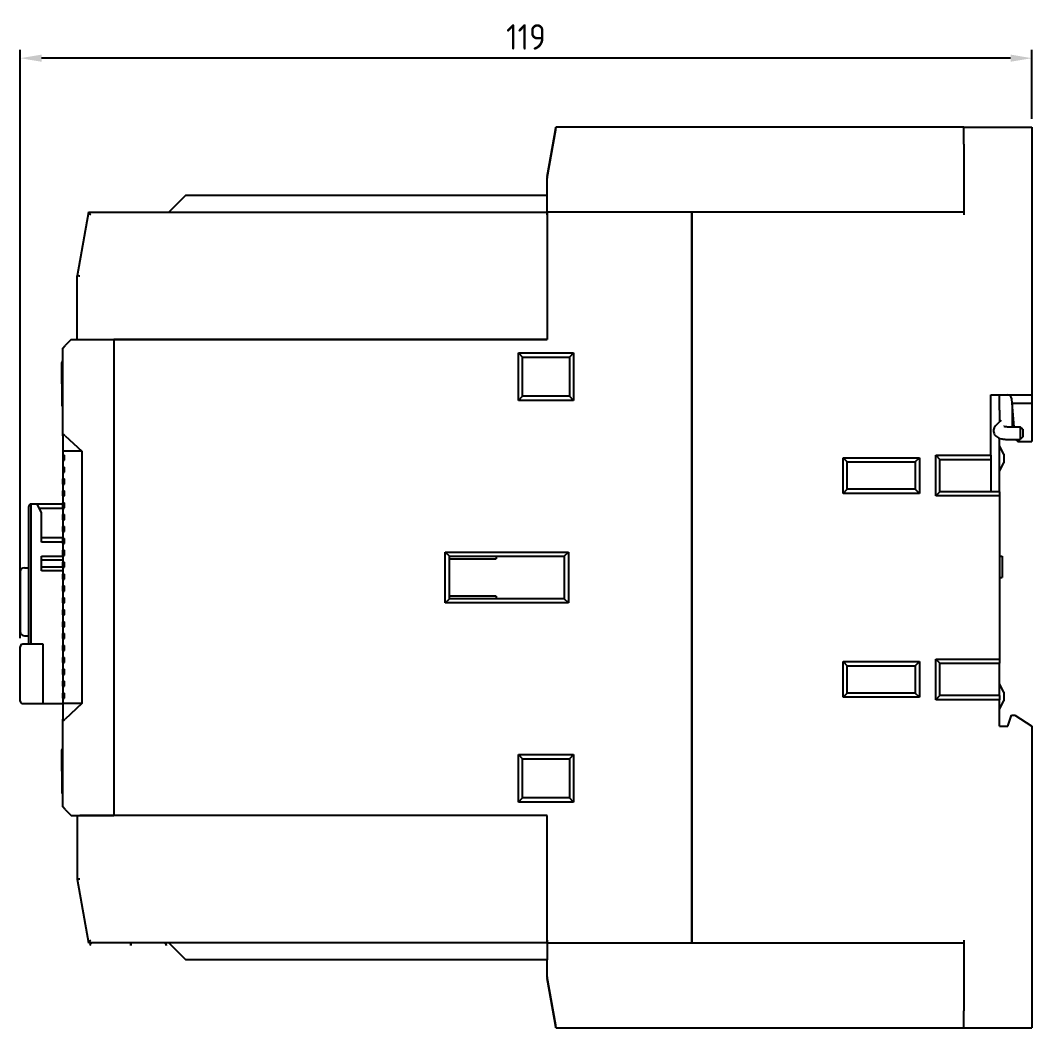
# Model space of a CAD drawing. Header units: millimetres. Extents: x 24815 to 37444, y -10619 to 6020.
# Drawn here: x 26263.7 to 26382.7, y 5738.1 to 5856.7 of the extents above; entities that cross this region are included whole.
import ezdxf

# ---------------------------------------------------------------- set-up
doc = ezdxf.new("R2010")
doc.units = ezdxf.units.MM
doc.layers.add('D', color=3, linetype='Continuous')
doc.styles.get("Standard").update_dxf_attribs({"font": 'ISOCP.SHX', "bigfont": 'WHGTXT.SHX'})
doc.dimstyles.new('ISO-25$0', dxfattribs={"dimtxt": 2.5, "dimasz": 2.5, "dimexe": 1, "dimexo": 1, "dimgap": 1, "dimtad": 1, "dimdec": 4, "dimdsep": 46, "dimtxsty": 'Standard', "dimcen": 2.5, "dimadec": 0, "dimazin": 2, "dimtfac": 1, "dimtdec": 4, "dimtmove": 0, "dimatfit": 3, "dimfxl": 1, "dimarcsym": 0})

# ---------------------------------------------------------------- blocks, each defined once
blk = doc.blocks.new('*D639')
at = {"layer": 'D', "color": 0, "lineweight": -2, "transparency": 16777216}
for p, q in [((26263.67, 5783.95), (26263.67, 5853.23)), ((26382.67, 5845.1), (26382.67, 5853.23)), ((26380.17, 5852.23), (26266.17, 5852.23))]:
    blk.add_line(p, q, dxfattribs=at)
at = {"layer": 'D', "color": 0, "transparency": 16777216}
for points in [[(26266.17, 5852.65), (26266.17, 5851.81), (26263.67, 5852.23)], [(26380.17, 5852.65), (26380.17, 5851.81), (26382.67, 5852.23)]]:
    blk.add_solid(points, dxfattribs=at)
at = {"layer": 'Defpoints', "color": 0, "transparency": 16777216}
for p in [(26263.67, 5852.23), (26382.67, 5844.1), (26263.67, 5782.95)]:
    blk.add_point(p, dxfattribs=at)
at = {"layer": 'D', "color": 0, "transparency": 16777216, "insert": (26323.17, 5854.73), "char_height": 3, "attachment_point": 5}
blk.add_mtext('119', dxfattribs=at)

msp = doc.modelspace()

# ---------------------------------------------------------------- linework, layer by layer
at = {"color": 7, "linetype": 'Continuous'}
for p, q in [((26326.63592, 5843.81047), (26326.68776, 5844.10444)), ((26326.67013, 5843.80444), (26326.72303, 5844.10444)), ((26326.72303, 5844.10444), (26326.68776, 5844.10444)), ((26374.66506, 5844.10444), (26326.72303, 5844.10444)), ((26374.66506, 5844.10444), (26382.66506, 5844.10444)), ((26374.66506, 5844.10444), (26382.66506, 5844.10444)), ((26374.66506, 5842.10444), (26374.66506, 5844.10444)), ((26382.66506, 5844.10444), (26382.66506, 5842.10444)), ((26325.66506, 5838.30444), (26326.63592, 5843.81047)), ((26325.66506, 5838.10444), (26326.67013, 5843.80444)), ((26374.66506, 5842.10444), (26374.66506, 5833.80444)), ((26382.66506, 5842.10444), (26382.66506, 5812.60444)), ((26325.66506, 5838.30444), (26325.66506, 5838.10444)), ((26325.66506, 5836.10444), (26325.66506, 5838.10444)), ((26283.16506, 5836.10444), (26281.16506, 5834.10444)), ((26283.16506, 5836.10444), (26325.66506, 5836.10444)), ((26325.66506, 5834.10444), (26325.66506, 5836.10444)), ((26271.68752, 5834.10444), (26270.36506, 5826.60444)), ((26271.68752, 5834.10444), (26325.66506, 5834.10444)), ((26271.68752, 5834.10444), (26325.66506, 5834.10444)), ((26325.66506, 5834.10444), (26325.66506, 5834.08635)), ((26342.66506, 5834.10444), (26325.66506, 5834.10444)), ((26325.66506, 5834.08635), (26325.66506, 5834.10444)), ((26325.66506, 5834.08635), (26325.66506, 5834.04684)), ((26325.66506, 5834.04684), (26325.66506, 5834.08635)), ((26325.66506, 5834.04684), (26325.66506, 5834.01401)), ((26325.66506, 5834.01401), (26325.66506, 5834.04684)), ((26325.66506, 5834.01401), (26325.66506, 5833.98108)), ((26325.66506, 5833.98108), (26325.66506, 5834.01401)), ((26325.66506, 5833.98108), (26325.66506, 5833.90363)), ((26325.66506, 5833.90363), (26325.66506, 5833.98108)), ((26325.66506, 5833.90363), (26325.66506, 5833.80444)), ((26325.66506, 5833.80444), (26325.66506, 5833.90363)), ((26325.66506, 5833.80444), (26325.66506, 5819.10444)), ((26325.66506, 5833.80444), (26325.66506, 5819.10444)), ((26374.66506, 5834.10444), (26342.66506, 5834.10444)), ((26342.66506, 5834.08995), (26342.66506, 5834.10444)), ((26342.66506, 5834.10444), (26342.66506, 5833.80444)), ((26342.66506, 5834.04664), (26342.66506, 5834.08995)), ((26342.66506, 5833.98076), (26342.66506, 5834.04664)), ((26342.66506, 5833.89649), (26342.66506, 5833.98076)), ((26342.66506, 5833.80444), (26342.66506, 5833.89649)), ((26342.66506, 5833.80444), (26342.66506, 5748.40444)), ((26342.66506, 5748.40444), (26342.66506, 5833.80444)), ((26270.36506, 5819.10444), (26270.36506, 5826.60444)), ((26270.36506, 5819.10444), (26270.36506, 5826.60444)), ((26269.66506, 5819.10444), (26268.96506, 5818.40444)), ((26269.66506, 5819.10444), (26270.36506, 5819.10444)), ((26270.36506, 5819.10444), (26270.66506, 5819.10444)), ((26270.66506, 5819.10444), (26274.66506, 5819.10444)), ((26270.66506, 5819.10444), (26274.66506, 5819.10444)), ((26274.66506, 5819.10444), (26325.66506, 5819.10444)), ((26274.66506, 5819.10444), (26274.66506, 5763.10444)), ((26274.66506, 5819.10444), (26274.66506, 5763.10444)), ((26325.66506, 5819.10444), (26274.66506, 5819.10444)), ((26268.66506, 5818.10444), (26268.96506, 5818.40444)), ((26268.66506, 5807.77602), (26268.66506, 5818.10444)), ((26268.66506, 5807.77602), (26268.66506, 5818.10444)), ((26322.26506, 5817.55444), (26322.76506, 5817.05444)), ((26322.26506, 5811.95444), (26322.26506, 5817.55444)), ((26322.26506, 5817.55444), (26328.76506, 5817.55444)), ((26322.76506, 5817.05444), (26328.26506, 5817.05444)), ((26322.76506, 5812.45444), (26322.76506, 5817.05444)), ((26328.76506, 5817.55444), (26328.26506, 5817.05444)), ((26328.26506, 5817.05444), (26328.26506, 5812.45444)), ((26328.76506, 5817.55444), (26328.76506, 5811.95444)), ((26268.56506, 5816.40444), (26268.56506, 5814.25444)), ((26268.56506, 5814.25444), (26268.56506, 5816.4044)), ((26268.56506, 5813.90444), (26268.56506, 5814.25444)), ((26268.56506, 5814.25444), (26268.56506, 5813.90444)), ((26268.56506, 5813.90444), (26268.56506, 5813.55444)), ((26268.56506, 5813.90444), (26268.56506, 5813.55444)), ((26268.56506, 5813.55444), (26268.56506, 5811.40449)), ((26268.56506, 5813.55444), (26268.56506, 5811.40444)), ((26322.26506, 5811.95444), (26322.76506, 5812.45444)), ((26328.26506, 5812.45444), (26322.76506, 5812.45444)), ((26328.76506, 5811.95444), (26328.26506, 5812.45444)), ((26377.86506, 5805.50444), (26377.86506, 5812.60444)), ((26377.86506, 5812.60444), (26382.66506, 5812.60444)), ((26378.86506, 5812.51457), (26378.86506, 5812.60444)), ((26378.86506, 5810.78393), (26378.86506, 5812.51457)), ((26380.35255, 5811.60444), (26380.30499, 5812.14802)), ((26382.66506, 5812.60444), (26382.66506, 5811.60444)), ((26328.76506, 5811.95444), (26322.26506, 5811.95444)), ((26378.86506, 5810.78393), (26378.86506, 5809.41449)), ((26378.86506, 5810.78393), (26378.86506, 5809.41449)), ((26380.5931, 5808.85496), (26380.35255, 5811.60444)), ((26380.35255, 5811.60444), (26382.66506, 5811.60444)), ((26380.36506, 5811.46144), (26380.36506, 5809.13972)), ((26380.36506, 5811.46144), (26380.36506, 5809.13972)), ((26382.66506, 5811.60444), (26382.66506, 5807.10444)), ((26379.04964, 5809.60198), (26378.72769, 5809.27496)), ((26378.72769, 5809.27496), (26378.41157, 5808.95385)), ((26379.91506, 5808.85496), (26381.31503, 5808.85496)), ((26381.31503, 5808.85496), (26381.31506, 5807.91085)), ((26381.61507, 5808.55494), (26381.31504, 5808.85497)), ((26381.61506, 5808.55486), (26381.61506, 5808.10496)), ((26268.66506, 5807.77602), (26268.66506, 5805.95444)), ((26268.96506, 5807.77602), (26270.9278, 5805.95444)), ((26378.86506, 5801.20444), (26378.86506, 5807.50832)), ((26379.91506, 5807.35496), (26381.31503, 5807.35496)), ((26380.74776, 5807.35496), (26381.02115, 5807.10444)), ((26381.31506, 5807.91085), (26381.31503, 5807.35496)), ((26381.61507, 5807.65497), (26381.31504, 5807.35495)), ((26381.61506, 5808.10496), (26381.61506, 5807.98849)), ((26381.61506, 5807.98849), (26381.61506, 5807.65506)), ((26379.36506, 5805.60444), (26378.86506, 5806.60444)), ((26381.02115, 5807.10444), (26382.66506, 5807.10444)), ((26268.66506, 5805.95444), (26268.66506, 5805.50444)), ((26270.9278, 5805.95444), (26268.66506, 5805.95444)), ((26268.66506, 5805.50444), (26268.66506, 5804.90444)), ((26268.66506, 5805.50444), (26268.86506, 5805.50444)), ((26268.66506, 5804.90444), (26268.66506, 5804.10444)), ((26268.66506, 5804.90444), (26268.86506, 5804.90444)), ((26268.86506, 5804.90444), (26268.86506, 5805.50444)), ((26270.9278, 5805.95444), (26270.9278, 5776.25444)), ((26360.46506, 5805.20444), (26369.46506, 5805.20444)), ((26360.46506, 5801.00444), (26360.46506, 5805.20444)), ((26360.46506, 5805.20444), (26360.96506, 5804.70444)), ((26369.46506, 5805.20444), (26368.96506, 5804.70444)), ((26369.46506, 5805.20444), (26369.46506, 5801.00444)), ((26371.36506, 5805.50444), (26377.86506, 5805.50444)), ((26371.36506, 5800.70444), (26371.36506, 5805.50444)), ((26371.36506, 5805.50444), (26371.86506, 5805.00444)), ((26371.86506, 5805.00444), (26377.86506, 5805.00444)), ((26371.86506, 5801.20444), (26371.86506, 5805.00444)), ((26377.86506, 5805.50444), (26377.86506, 5805.00444)), ((26377.86506, 5805.00444), (26377.86506, 5801.20444)), ((26379.36506, 5805.60444), (26379.36506, 5804.60444)), ((26268.66506, 5804.10444), (26268.66506, 5803.80444)), ((26268.66506, 5804.10444), (26268.86506, 5804.10444)), ((26268.66506, 5803.80444), (26268.66506, 5803.50444)), ((26268.86506, 5803.50444), (26268.86506, 5804.10444)), ((26360.96506, 5801.50444), (26360.96506, 5804.70444)), ((26360.96506, 5804.70444), (26368.96506, 5804.70444)), ((26368.96506, 5804.70444), (26368.96506, 5801.50444)), ((26378.86506, 5803.60444), (26379.36506, 5804.60444)), ((26268.66506, 5803.50444), (26268.66506, 5802.70444)), ((26268.66506, 5803.50444), (26268.86506, 5803.50444)), ((26268.66506, 5802.10444), (26268.66506, 5802.70444)), ((26268.66506, 5802.70444), (26268.86506, 5802.70444)), ((26268.86506, 5802.10444), (26268.86506, 5802.70444)), ((26268.66506, 5802.10444), (26268.66506, 5801.30444)), ((26268.66506, 5802.10444), (26268.86506, 5802.10444)), ((26268.66506, 5800.70444), (26268.66506, 5801.30444)), ((26268.66506, 5801.30444), (26268.86506, 5801.30444)), ((26268.86506, 5800.70444), (26268.86506, 5801.30444)), ((26360.46506, 5801.00444), (26360.96506, 5801.50444)), ((26368.96506, 5801.50444), (26360.96506, 5801.50444)), ((26369.46506, 5801.00444), (26368.96506, 5801.50444)), ((26268.66506, 5800.70444), (26268.66506, 5799.90444)), ((26268.66506, 5800.70444), (26268.86506, 5800.70444)), ((26369.46506, 5801.00444), (26360.46506, 5801.00444)), ((26371.36506, 5800.70444), (26371.86506, 5801.20444)), ((26378.86506, 5800.70444), (26371.36506, 5800.70444)), ((26378.86506, 5801.20444), (26371.86506, 5801.20444)), ((26378.86506, 5801.20444), (26378.86506, 5800.70444)), ((26378.86506, 5800.70444), (26378.86506, 5781.50444)), ((26264.66506, 5783.25444), (26264.66506, 5799.45444)), ((26264.96506, 5783.25444), (26264.96506, 5799.75444)), ((26268.66506, 5799.75444), (26264.96506, 5799.75444)), ((26266.16506, 5798.75444), (26265.66506, 5799.75444)), ((26265.91506, 5799.25444), (26268.86506, 5799.25444)), ((26268.66506, 5799.30444), (26268.66506, 5799.90444)), ((26268.66506, 5799.90444), (26268.86506, 5799.90444)), ((26268.66506, 5799.30444), (26268.66506, 5798.50444)), ((26268.66506, 5799.30444), (26268.86506, 5799.30444)), ((26268.86506, 5799.30444), (26268.86506, 5799.90444)), ((26266.16506, 5795.25444), (26266.16506, 5798.75444)), ((26268.66506, 5797.90444), (26268.66506, 5798.50444)), ((26268.66506, 5798.50444), (26268.86506, 5798.50444)), ((26268.66506, 5797.90444), (26268.66506, 5797.10444)), ((26268.66506, 5797.90444), (26268.86506, 5797.90444)), ((26268.86506, 5797.90444), (26268.86506, 5798.50444)), ((26268.66506, 5796.50444), (26268.66506, 5797.10444)), ((26268.66506, 5797.10444), (26268.86506, 5797.10444)), ((26268.66506, 5796.50444), (26268.66506, 5795.70444)), ((26268.66506, 5796.50444), (26268.86506, 5796.50444)), ((26268.86506, 5796.50444), (26268.86506, 5797.10444)), ((26268.66506, 5795.75444), (26266.16506, 5795.75444)), ((26268.66506, 5795.10444), (26268.66506, 5795.70444)), ((26268.66506, 5795.70444), (26268.86506, 5795.70444)), ((26268.86506, 5795.10444), (26268.86506, 5795.70444)), ((26268.66506, 5795.25444), (26266.16506, 5795.25444)), ((26268.66506, 5795.10444), (26268.66506, 5794.30444)), ((26268.66506, 5795.10444), (26268.86506, 5795.10444)), ((26268.66506, 5793.70444), (26268.66506, 5794.30444)), ((26268.66506, 5794.30444), (26268.86506, 5794.30444)), ((26268.86506, 5793.70444), (26268.86506, 5794.30444)), ((26266.16506, 5791.88842), (26266.16506, 5793.62047)), ((26266.16506, 5793.62047), (26268.66506, 5793.62047)), ((26266.16506, 5793.18745), (26268.66506, 5793.18745)), ((26268.66506, 5793.70444), (26268.66506, 5792.90444)), ((26268.66506, 5793.70444), (26268.86506, 5793.70444)), ((26313.66506, 5794.10444), (26328.16506, 5794.10444)), ((26313.66506, 5788.10444), (26313.66506, 5794.10444)), ((26313.66506, 5794.10444), (26314.16506, 5793.60444)), ((26314.16506, 5788.60444), (26314.16506, 5793.60444)), ((26314.16506, 5793.60444), (26327.66506, 5793.60444)), ((26314.16506, 5793.30444), (26319.66506, 5793.30444)), ((26319.66506, 5793.60444), (26319.66506, 5793.30444)), ((26328.16506, 5794.10444), (26327.66506, 5793.60444)), ((26327.66506, 5793.60444), (26327.66506, 5788.60444)), ((26328.16506, 5794.10444), (26328.16506, 5788.10444)), ((26378.86506, 5793.60444), (26379.16506, 5793.60444)), ((26379.16506, 5793.60444), (26379.16506, 5791.10444)), ((26263.66506, 5791.75444), (26263.66506, 5784.75444)), ((26264.16506, 5792.25444), (26264.66506, 5792.25444)), ((26268.66506, 5792.32143), (26266.16506, 5792.32143)), ((26268.66506, 5791.88842), (26266.16506, 5791.88842)), ((26268.66506, 5792.30444), (26268.66506, 5792.90444)), ((26268.66506, 5792.90444), (26268.86506, 5792.90444)), ((26268.66506, 5792.30444), (26268.66506, 5791.50444)), ((26268.66506, 5792.30444), (26268.86506, 5792.30444)), ((26268.86506, 5792.30444), (26268.86506, 5792.90444)), ((26268.66506, 5790.90444), (26268.66506, 5791.50444)), ((26268.66506, 5791.50444), (26268.86506, 5791.50444)), ((26268.66506, 5790.90444), (26268.66506, 5790.10444)), ((26268.66506, 5790.90444), (26268.86506, 5790.90444)), ((26268.86506, 5790.90444), (26268.86506, 5791.50444)), ((26378.86506, 5791.10444), (26379.16506, 5791.10444)), ((26268.66506, 5789.50444), (26268.66506, 5790.10444)), ((26268.66506, 5790.10444), (26268.86506, 5790.10444)), ((26268.66506, 5789.50444), (26268.66506, 5788.70444)), ((26268.66506, 5789.50444), (26268.86506, 5789.50444)), ((26268.86506, 5789.50444), (26268.86506, 5790.10444)), ((26268.66506, 5788.10444), (26268.66506, 5788.70444)), ((26268.66506, 5788.70444), (26268.86506, 5788.70444)), ((26268.86506, 5788.10444), (26268.86506, 5788.70444)), ((26313.66506, 5788.10444), (26314.16506, 5788.60444)), ((26319.66506, 5788.90444), (26314.16506, 5788.90444)), ((26327.66506, 5788.60444), (26314.16506, 5788.60444)), ((26319.66506, 5788.90444), (26319.66506, 5788.60444)), ((26328.16506, 5788.10444), (26327.66506, 5788.60444)), ((26268.66506, 5788.10444), (26268.66506, 5787.30444)), ((26268.66506, 5788.10444), (26268.86506, 5788.10444)), ((26268.66506, 5786.70444), (26268.66506, 5787.30444)), ((26268.66506, 5787.30444), (26268.86506, 5787.30444)), ((26268.86506, 5786.70444), (26268.86506, 5787.30444)), ((26328.16506, 5788.10444), (26313.66506, 5788.10444)), ((26268.66506, 5786.70444), (26268.66506, 5785.90444)), ((26268.66506, 5786.70444), (26268.86506, 5786.70444)), ((26268.66506, 5785.30444), (26268.66506, 5785.90444)), ((26268.66506, 5785.90444), (26268.86506, 5785.90444)), ((26268.86506, 5785.30444), (26268.86506, 5785.90444)), ((26268.66506, 5785.30444), (26268.66506, 5784.50444)), ((26268.66506, 5785.30444), (26268.86506, 5785.30444)), ((26264.16506, 5784.25444), (26264.66506, 5784.25444)), ((26268.66506, 5783.90444), (26268.66506, 5784.50444)), ((26268.66506, 5784.50444), (26268.86506, 5784.50444)), ((26268.66506, 5783.90444), (26268.66506, 5783.10444)), ((26268.66506, 5783.90444), (26268.86506, 5783.90444)), ((26268.86506, 5783.90444), (26268.86506, 5784.50444)), ((26263.66506, 5776.55444), (26263.66506, 5782.95444)), ((26266.36506, 5783.25444), (26263.96506, 5783.25444)), ((26266.36506, 5776.25444), (26266.36506, 5783.25444)), ((26268.66506, 5782.50444), (26268.66506, 5783.10444)), ((26268.66506, 5783.10444), (26268.86506, 5783.10444)), ((26268.66506, 5782.50444), (26268.66506, 5781.70444)), ((26268.66506, 5782.50444), (26268.86506, 5782.50444)), ((26268.86506, 5782.50444), (26268.86506, 5783.10444)), ((26268.66506, 5781.10444), (26268.66506, 5781.70444)), ((26268.66506, 5781.70444), (26268.86506, 5781.70444)), ((26268.66506, 5781.10444), (26268.66506, 5780.30444)), ((26268.66506, 5781.10444), (26268.86506, 5781.10444)), ((26268.86506, 5781.10444), (26268.86506, 5781.70444)), ((26360.46506, 5781.20444), (26369.46506, 5781.20444)), ((26360.46506, 5777.00444), (26360.46506, 5781.20444)), ((26360.46506, 5781.20444), (26360.96506, 5780.70444)), ((26368.96506, 5780.70444), (26369.46506, 5781.20444)), ((26369.46506, 5781.20444), (26369.46506, 5777.00444)), ((26371.36506, 5781.50444), (26378.86506, 5781.50444)), ((26371.36506, 5776.70444), (26371.36506, 5781.50444)), ((26371.36506, 5781.50444), (26371.86506, 5781.00444)), ((26378.86506, 5781.50444), (26378.86506, 5781.00444)), ((26268.66506, 5779.70444), (26268.66506, 5780.30444)), ((26268.66506, 5780.30444), (26268.86506, 5780.30444)), ((26268.86506, 5779.70444), (26268.86506, 5780.30444)), ((26360.96506, 5777.50444), (26360.96506, 5780.70444)), ((26360.96506, 5780.70444), (26368.96506, 5780.70444)), ((26368.96506, 5780.70444), (26368.96506, 5777.50444)), ((26371.86506, 5781.00444), (26378.86506, 5781.00444)), ((26371.86506, 5777.20444), (26371.86506, 5781.00444)), ((26378.86506, 5777.20444), (26378.86506, 5781.00444)), ((26268.66506, 5779.70444), (26268.66506, 5778.90444)), ((26268.66506, 5779.70444), (26268.86506, 5779.70444)), ((26268.66506, 5778.30444), (26268.66506, 5778.90444)), ((26268.66506, 5778.90444), (26268.86506, 5778.90444)), ((26268.86506, 5778.30444), (26268.86506, 5778.90444)), ((26268.66506, 5778.30444), (26268.66506, 5777.50444)), ((26268.66506, 5778.30444), (26268.86506, 5778.30444)), ((26268.66506, 5776.90444), (26268.66506, 5777.50444)), ((26268.66506, 5777.50444), (26268.86506, 5777.50444)), ((26268.86506, 5776.90444), (26268.86506, 5777.50444)), ((26360.46506, 5777.00444), (26360.96506, 5777.50444)), ((26368.96506, 5777.50444), (26360.96506, 5777.50444)), ((26369.46506, 5777.00444), (26368.96506, 5777.50444)), ((26379.36506, 5777.60444), (26378.86506, 5778.60444)), ((26379.36506, 5777.60444), (26379.36506, 5776.60444)), ((26268.66506, 5776.90444), (26268.66506, 5776.25444)), ((26268.66506, 5776.90444), (26268.86506, 5776.90444)), ((26369.46506, 5777.00444), (26360.46506, 5777.00444)), ((26371.36506, 5776.70444), (26371.86506, 5777.20444)), ((26378.86506, 5776.70444), (26371.36506, 5776.70444)), ((26378.86506, 5777.20444), (26371.86506, 5777.20444)), ((26378.86506, 5777.20444), (26378.86506, 5776.70444)), ((26378.86506, 5773.60444), (26378.86506, 5776.70444)), ((26378.86506, 5775.60444), (26379.36506, 5776.60444)), ((26263.96506, 5776.25444), (26268.66506, 5776.25444)), ((26268.66506, 5776.25444), (26268.66506, 5774.43287)), ((26270.9278, 5776.25444), (26268.66506, 5776.25444)), ((26270.9278, 5776.25444), (26268.96506, 5774.43287)), ((26268.66506, 5764.10444), (26268.66506, 5774.43287)), ((26268.66506, 5764.10444), (26268.66506, 5774.43287)), ((26379.86506, 5773.60444), (26380.26506, 5774.90444)), ((26380.26506, 5774.90444), (26380.66506, 5774.90444)), ((26380.66506, 5774.90444), (26382.66506, 5773.60444)), ((26378.86506, 5773.60444), (26379.86506, 5773.60444)), ((26382.66506, 5773.60444), (26382.66506, 5740.10444)), ((26268.56506, 5770.80444), (26268.56506, 5768.65444)), ((26268.56506, 5768.65444), (26268.56506, 5770.8044)), ((26322.26506, 5764.65444), (26322.26506, 5770.25444)), ((26322.26506, 5770.25444), (26328.76506, 5770.25444)), ((26322.26506, 5770.25444), (26322.76506, 5769.75444)), ((26322.76506, 5769.75444), (26328.26506, 5769.75444)), ((26322.76506, 5765.15444), (26322.76506, 5769.75444)), ((26328.76506, 5770.25444), (26328.26506, 5769.75444)), ((26328.26506, 5769.75444), (26328.26506, 5765.15444)), ((26328.76506, 5770.25444), (26328.76506, 5764.65444)), ((26268.56506, 5768.30444), (26268.56506, 5768.65444)), ((26268.56506, 5768.65444), (26268.56506, 5768.30444)), ((26268.56506, 5768.30444), (26268.56506, 5767.95444)), ((26268.56506, 5768.30444), (26268.56506, 5767.95444)), ((26268.56506, 5767.95444), (26268.56506, 5765.80449)), ((26268.56506, 5767.95444), (26268.56506, 5765.80444)), ((26322.26506, 5764.65444), (26322.76506, 5765.15444)), ((26328.76506, 5764.65444), (26322.26506, 5764.65444)), ((26328.26506, 5765.15444), (26322.76506, 5765.15444)), ((26328.76506, 5764.65444), (26328.26506, 5765.15444)), ((26268.96506, 5763.80444), (26268.66506, 5764.10444)), ((26268.96506, 5763.80444), (26269.66506, 5763.10444)), ((26269.66506, 5763.10444), (26270.36506, 5763.10444)), ((26270.36506, 5763.10444), (26270.36506, 5755.60444)), ((26270.36506, 5763.10444), (26270.66506, 5763.10444)), ((26274.66506, 5763.10444), (26270.66506, 5763.10444)), ((26270.66506, 5763.10444), (26274.66506, 5763.10444)), ((26325.66506, 5763.10444), (26274.66506, 5763.10444)), ((26325.66506, 5763.10444), (26274.66506, 5763.10444)), ((26325.66506, 5748.40444), (26325.66506, 5763.10444)), ((26325.66506, 5748.40444), (26325.66506, 5763.10444)), ((26270.36506, 5755.60444), (26271.68752, 5748.10444)), ((26325.66506, 5748.10444), (26271.68752, 5748.10444)), ((26325.66506, 5748.10444), (26271.68752, 5748.10444)), ((26276.66506, 5748.08389), (26276.66506, 5748.10444)), ((26276.66506, 5748.08389), (26276.66506, 5748.06864)), ((26276.66506, 5748.06864), (26276.66506, 5748.08389)), ((26276.66506, 5748.06864), (26276.66506, 5748.02721)), ((26276.66506, 5748.02721), (26276.66506, 5748.06864)), ((26276.66506, 5748.02721), (26276.66506, 5748.00155)), ((26276.66506, 5748.00155), (26276.66506, 5748.02721)), ((26276.66506, 5748.00155), (26276.66506, 5747.93937)), ((26276.66506, 5747.93937), (26276.66506, 5748.00155)), ((26276.66506, 5747.93937), (26276.66506, 5747.90881)), ((26276.66506, 5747.90881), (26276.66506, 5747.93937)), ((26276.66506, 5747.90881), (26276.66506, 5747.80444)), ((26276.66506, 5747.80444), (26276.66506, 5747.90881)), ((26281.16506, 5748.10444), (26283.16506, 5746.10444)), ((26325.66506, 5748.40444), (26325.66506, 5748.31236)), ((26325.66506, 5748.31236), (26325.66506, 5748.40444)), ((26325.66506, 5748.31236), (26325.66506, 5748.2278)), ((26325.66506, 5748.2278), (26325.66506, 5748.31236)), ((26325.66506, 5748.2278), (26325.66506, 5748.19488)), ((26325.66506, 5748.19488), (26325.66506, 5748.2278)), ((26325.66506, 5748.19488), (26325.66506, 5748.16204)), ((26325.66506, 5748.16204), (26325.66506, 5748.19488)), ((26325.66506, 5748.16204), (26325.66506, 5748.11893)), ((26325.66506, 5748.11893), (26325.66506, 5748.16204)), ((26325.66506, 5748.11893), (26325.66506, 5748.10444)), ((26325.66506, 5748.10444), (26325.66506, 5748.11893)), ((26325.66506, 5748.10444), (26325.66506, 5746.10444)), ((26325.66506, 5748.10444), (26342.66506, 5748.10444)), ((26342.66506, 5748.3124), (26342.66506, 5748.40444)), ((26342.66506, 5748.40444), (26342.66506, 5748.10444)), ((26342.66506, 5748.22812), (26342.66506, 5748.3124)), ((26342.66506, 5748.16224), (26342.66506, 5748.22812)), ((26342.66506, 5748.11894), (26342.66506, 5748.16224)), ((26342.66506, 5748.10444), (26342.66506, 5748.11894)), ((26342.66506, 5748.10444), (26374.66506, 5748.10444)), ((26374.66506, 5748.40444), (26374.66506, 5740.10444)), ((26305.96506, 5746.10444), (26283.16506, 5746.10444)), ((26325.66506, 5746.10444), (26305.96506, 5746.10444)), ((26325.66506, 5744.10444), (26325.66506, 5746.10444)), ((26325.66506, 5744.10444), (26325.66506, 5743.90444)), ((26326.67013, 5738.40444), (26325.66506, 5744.10444)), ((26326.63592, 5738.39841), (26325.66506, 5743.90444)), ((26374.66506, 5738.10444), (26374.66506, 5740.10444)), ((26382.66506, 5740.10444), (26382.66506, 5738.10444)), ((26326.68776, 5738.10444), (26326.63592, 5738.39841)), ((26326.72303, 5738.10444), (26326.67013, 5738.40444)), ((26326.72303, 5738.10444), (26326.68776, 5738.10444)), ((26326.72303, 5738.10444), (26359.56506, 5738.10444)), ((26359.56506, 5738.10444), (26359.86506, 5738.10444)), ((26359.86506, 5738.10444), (26361.76506, 5738.10444)), ((26361.76506, 5738.10444), (26365.96506, 5738.10444)), ((26365.96506, 5738.10444), (26367.86506, 5738.10444)), ((26367.86506, 5738.10444), (26368.16506, 5738.10444)), ((26368.16506, 5738.10444), (26374.66506, 5738.10444)), ((26374.66506, 5738.10444), (26382.66506, 5738.10444))]:
    msp.add_line(p, q, dxfattribs=at)
for centre, radius, start, end in [((26268.86506, 5816.40444), 0.3, 132.1725964, 180), ((26379.8069, 5812.10444), 0.5, 5, 90), ((26268.86506, 5811.40444), 0.3, 180, 227.8274036), ((26264.96506, 5799.45444), 0.3, 90, 180), ((26264.16506, 5791.75444), 0.5, 90, 180), ((26264.16506, 5784.75444), 0.5, 180, 270), ((26263.96506, 5782.95444), 0.3, 90, 180), ((26263.96506, 5776.55444), 0.3, 180, 270), ((26268.86506, 5770.80444), 0.3, 132.1725964, 180), ((26268.86506, 5765.80444), 0.3, 180, 227.8274036), ((26272.16506, 5747.80444), 0.3, 90, 180), ((26272.16506, 5747.80444), 0.3, 111.9007842, 121.5235608), ((26280.56506, 5747.80444), 0.3, 0, 90), ((26280.56506, 5747.80444), 0.3, 41.4592735, 48.4737514), ((26280.56506, 5747.80444), 0.3, 27.0594928, 41.4592735), ((26280.56506, 5747.80444), 0.3, 0, 20.5017037)]:
    msp.add_arc(centre, radius, start, end, dxfattribs=at)
for points, start_tangent, end_tangent in [([(26271.68752, 5834.10444), (26271.70441, 5834.08431), (26271.74686, 5834.03372), (26271.80489, 5833.96456), (26271.87112, 5833.88563), (26271.93925, 5833.80444)], (0.64278761, -0.766044443), (0.64278761, -0.766044443)), ([(26270.66506, 5826.5782), (26270.55047, 5826.58822), (26270.45315, 5826.59674), (26270.38799, 5826.60244), (26270.36506, 5826.60444)], (-0.996194698, 0.087155743), (-0.996194698, 0.087155743)), ([(26378.41157, 5808.95385), (26378.25307, 5808.73352), (26378.17255, 5808.47415), (26378.16511, 5808.36377)], (-0.701558797, -0.712611574), (0.000251843, -0.999999968)), ([(26379.36351, 5808.91463), (26379.36385, 5808.91489), (26379.41123, 5808.90303), (26379.52505, 5808.88153), (26379.69572, 5808.86287), (26379.91506, 5808.85496)], (0.466958875, 0.884279034), (1, 0)), ([(26380.35647, 5809.02173), (26380.33668, 5808.92611), (26380.31312, 5808.85268)], (-0.144280067, -0.989536893), (-0.349583658, -0.936905153)), ([(26380.36506, 5809.13972), (26380.35647, 5809.02173)], (0, -1), (-0.144280066, -0.989536893)), ([(26268.96506, 5807.77602), (26268.889, 5807.83751), (26268.81532, 5807.87783), (26268.75176, 5807.89134), (26268.70432, 5807.87728), (26268.67492, 5807.83765), (26268.66506, 5807.77602)], (-0.732973933, 0.680256726), (0, -1)), ([(26378.16511, 5808.36377), (26378.18387, 5808.18941), (26378.29944, 5807.9131), (26378.50904, 5807.68751), (26378.76776, 5807.53885), (26379.09013, 5807.4377), (26379.4958, 5807.37453), (26379.91506, 5807.35496)], (0.000251843, -0.999999968), (1, 0)), ([(26268.66506, 5774.43287), (26268.67453, 5774.37226), (26268.70388, 5774.33191), (26268.75149, 5774.31755), (26268.81434, 5774.33067), (26268.88772, 5774.37049), (26268.96506, 5774.43287)], (0, -1), (0.732973933, 0.680256726)), ([(26270.36506, 5755.60444), (26270.38799, 5755.60645), (26270.45315, 5755.61215), (26270.55047, 5755.62066), (26270.66506, 5755.63069)], (0.996194698, 0.087155743), (0.996194698, 0.087155743)), ([(26271.93925, 5748.40444), (26271.87112, 5748.32326), (26271.80489, 5748.24432), (26271.74686, 5748.17516), (26271.70441, 5748.12458), (26271.68752, 5748.10444)], (-0.64278761, -0.766044443), (-0.64278761, -0.766044443))]:
    msp.add_spline(points, degree=3, dxfattribs=dict(at, start_tangent=start_tangent, end_tangent=end_tangent))

# ---------------------------------------------------------------- dimensions: what is measured, and where the dimension line sits
at = {"layer": 'D'}
dim = msp.add_linear_dim(base=(26263.66506, 5852.22888), p1=(26382.66506, 5844.10444), p2=(26263.66506, 5782.95444), dimstyle='ISO-25$0', override={"dimtxt": 3}, dxfattribs=at)
dim.commit()
dim.dimension.update_dxf_attribs({"geometry": '*D639', "text_midpoint": (26323.16506, 5852.22888), "dimtype": 160})

doc.saveas('drawing.dxf')
